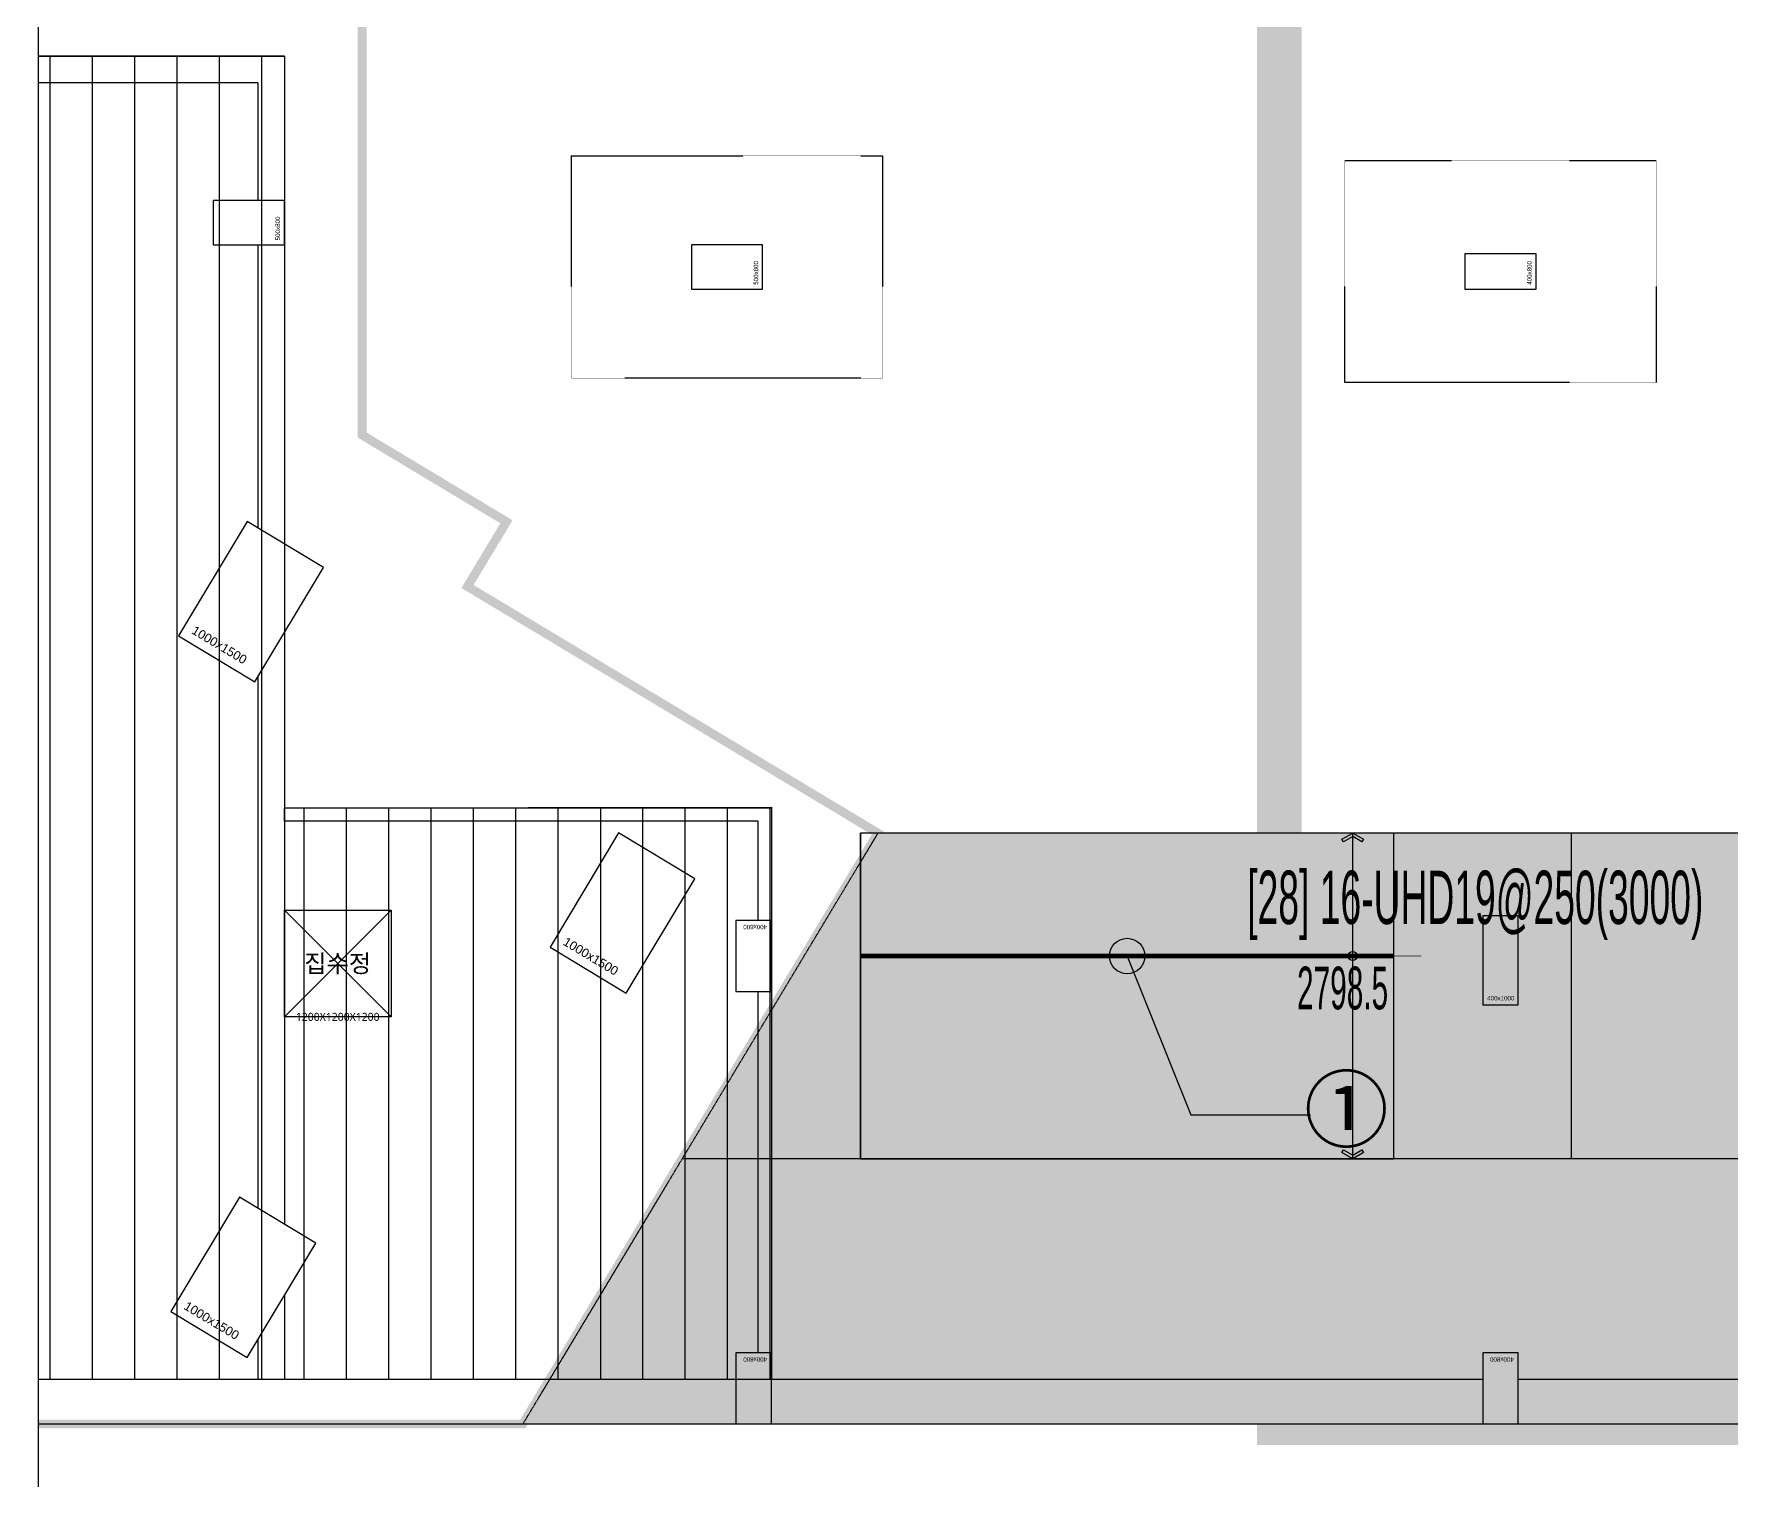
# Model space of a CAD drawing. Header units: millimetres. Extents: x 43843 to 1069877, y 60576 to 148433.
# Drawn here: x 680434 to 699525, y 76266 to 92533 of the extents above; entities that cross this region are included whole.
import ezdxf
from ezdxf.enums import TextEntityAlignment as Align

# ---------------------------------------------------------------- set-up
doc = ezdxf.new("R2010")
doc.units = ezdxf.units.MM
doc.linetypes.add('HID', pattern=[2.5, 1.5, -1])
doc.linetypes.add('HIDDEN', pattern=[0.375, 0.25, -0.125])
for name, color, linetype in [('-S_F', 7, 'Continuous'), ('-S_REBAR-TOP', 3, 'Continuous'), ('-S_TEXT', 255, 'Continuous'), ('8', 8, 'Continuous'), ('NX_BAR(D)', 7, 'Continuous'), ('NX_BARTXT', 7, 'Continuous'), ('NX_FORM', 7, 'Continuous'), ('S-FND-배근구간선', 21, 'HID'), ('S-FND_OUTLINE_공동주택 기초', 1, 'HID'), ('S-FND_OUTLINE_지하주차장 기초', 4, 'HID'), ('S-HAT', 252, 'Continuous'), ('S-HAT_SLAB LEVEL', 7, 'Continuous'), ('XR-지하주차장$0$A-CON', 2, 'Continuous'), ('XR-지하주차장$0$AA-COL', 2, 'Continuous'), ('XR-지하주차장$1$A-집수정', 4, 'Continuous'), ('기초', 7, 'Continuous')]:
    doc.layers.add(name, color=color, linetype=linetype)
for name, color, linetype, plot in [('DEFPOINT', 142, 'Continuous', False), ('NX_DEFAULT', 7, 'Continuous', False), ('S_NOPLOT_251', 251, 'Continuous', False)]:
    doc.layers.add(name, color=color, linetype=linetype, plot=plot)
doc.styles.add('BarSetTxt', font='Arial.ttf', dxfattribs={"width": 0.4, "height": 353.85})
doc.styles.add('XR-지하주차장$0$Standard', font='arial.ttf')
doc.styles.add('XR-지하주차장$0$맑은고딕', font='malgun.ttf')
doc.styles.add('맑은고딕', font='malgun.ttf')

# ---------------------------------------------------------------- blocks, each defined once
blk = doc.blocks.new('zw$D357')
at = {"layer": 'S-HAT'}
h = blk.add_hatch(dxfattribs=at)
h.set_pattern_fill('GRASS', color=256, scale=20)
h.set_pattern_definition([(90, (-331308.68, 2741039.9), (-359.21, 359.21), [95.25, -623.17]), (45, (-331308.7, 2741039.9), (-359.210245, 359.210245), [95.25, -412.75]), (135, (-331308.7, 2741039.9), (-359.210245, -359.210245), [95.25, -412.75])])
h.paths.add_polyline_path([(-65008, -55192), (-61014, -48545), (-9370, -48545), (-5377, -55192)])
at = {"layer": '-S_F', "linetype": 'HIDDEN', "lineweight": -3}
for points in [[(-64460, -40927), (-60960, -40927), (-60960, -43427), (-64460, -43427)], [(-55760, -40977), (-52260, -40977), (-52260, -43477), (-55760, -43477)]]:
    blk.add_lwpolyline(points, close=True, dxfattribs=at)
blk.add_lwpolyline([(-70457, 878), (0, 878), (0, -57059), (-70457, -57059)], close=True)
at = {"layer": 'S-FND-배근구간선', "color": 251}
blk.add_lwpolyline([(-61210, -52209), (-61210, -48545)], dxfattribs=at)
at = {"layer": 'S-FND_OUTLINE_공동주택 기초', "linetype": 'HIDDEN', "ltscale": 0.5, "const_width": 100}
blk.add_lwpolyline([(-70457, -18735), (-64666, -24527), (-60910, -24527), (-60910, -29427), (-62828, -29427), (-67240, -33839), (-66816, -34263), (-66816, -44067), (-65192, -45043), (-65630, -45771), (-61014, -48545), (-65008, -55192), (-70457, -55192)], dxfattribs=at)
at = {"layer": 'S-FND_OUTLINE_지하주차장 기초'}
blk.add_lwpolyline([(-9370, -48545), (-61014, -48545), (-65008, -55192), (-5377, -55192)], close=True, dxfattribs=at)
at = {"layer": 'S-HAT_SLAB LEVEL', "color": 8}
for p, q in [((-70324, -54692), (-70324, -39807)), ((-69847, -54692), (-69847, -39807)), ((-69371, -54692), (-69371, -39807)), ((-68895, -54692), (-68895, -39807)), ((-68419, -54692), (-68419, -39807)), ((-67942, -54692), (-67942, -39807)), ((-67466, -54692), (-67466, -48261)), ((-66990, -54692), (-66990, -48260)), ((-66514, -54692), (-66514, -48260)), ((-66037, -54692), (-66037, -48259)), ((-65561, -54692), (-65561, -48258)), ((-65085, -54692), (-65085, -48257)), ((-64609, -54692), (-64609, -48256)), ((-64132, -54692), (-64132, -48255)), ((-63656, -54692), (-63656, -48254)), ((-63180, -54692), (-63180, -48253)), ((-62704, -54692), (-62704, -48253)), ((-62227, -54692), (-62227, -48252))]:
    blk.add_line(p, q, dxfattribs=at)
at = {"layer": 'S-HAT_SLAB LEVEL', "lineweight": -2}
blk.add_lwpolyline([(-70457, -39807), (-67690, -39807), (-67690, -48262), (-62210, -48252), (-62210, -54692), (-70457, -54692)], dxfattribs=at)
at = {"layer": 'S_NOPLOT_251'}
for points in [[(-67690, -48262), (-62210, -48262), (-62210, -49527), (-62360, -49527), (-62360, -48412), (-67690, -48412)], [(-62360, -50327), (-62210, -50327), (-62210, -54392), (-62360, -54392)]]:
    blk.add_lwpolyline(points, close=True, dxfattribs=at)
at = {"layer": 'XR-지하주차장$0$A-CON'}
for p, q in [((-67690, -39807), (-70457, -39807)), ((-67690, -39807), (-67690, -45292)), ((-67990, -40107), (-70457, -40107)), ((-67990, -40107), (-67990, -41427)), ((-67990, -41927), (-67990, -45112)), ((-67690, -46287), (-67690, -52945)), ((-67990, -46786), (-67990, -52765)), ((-67690, -53743), (-67690, -54692)), ((-67990, -54242), (-67990, -54692)), ((-67990, -54692), (-70457, -54692)), ((-62610, -54692), (-67690, -54692)), ((-54210, -54692), (-62210, -54692)), ((-44610, -54692), (-53810, -54692)), ((-70457, -55192), (0, -55192))]:
    blk.add_line(p, q, dxfattribs=at)
at = {"layer": 'XR-지하주차장$0$AA-COL'}
for points in [[(-67690, -41927), (-67690, -41427), (-68490, -41427), (-68490, -41927)], [(-62310, -42427), (-62310, -41927), (-63110, -41927), (-63110, -42427)], [(-53610, -42427), (-53610, -42027), (-54410, -42027), (-54410, -42427)], [(-68023, -46842), (-67250, -45556), (-68108, -45041), (-68880, -46327)], [(-63845, -50344), (-63072, -49058), (-63930, -48543), (-64702, -49829)], [(-62210, -49527), (-62610, -49527), (-62610, -50327), (-62210, -50327)], [(-54210, -50477), (-53810, -50477), (-53810, -49477), (-54210, -49477)], [(-68110, -54443), (-67338, -53157), (-68195, -52642), (-68967, -53928)], [(-62210, -54392), (-62610, -54392), (-62610, -55192), (-62210, -55192)], [(-53810, -54392), (-54210, -54392), (-54210, -55192), (-53810, -55192)]]:
    blk.add_lwpolyline(points, close=True, dxfattribs=at)
at = {"layer": 'XR-지하주차장$1$A-집수정', "lineweight": -3, "ltscale": 0.5}
for p, q in [((-67690, -50612), (-66490, -49412)), ((-67690, -49412), (-66490, -50612))]:
    blk.add_line(p, q, dxfattribs=at)
blk.add_lwpolyline([(-67690, -49412), (-66490, -49412), (-66490, -50612), (-67690, -50612)], close=True, dxfattribs=at)
at = {"layer": '기초', "color": 6, "linetype": 'HID', "ltscale": 3, "const_width": 500}
blk.add_lwpolyline([(-56498, -55179), (-56498, -13109), (-51183, -13099), (-51183, -15035), (-51183, -15035), (-51183, -15047), (-37285, -15025), (-37298, -6685), (-14910, -6684), (-14910, -24464), (-14910, -24464), (-14910, -24477), (-13109, -24477), (-13109, -55179)], close=True, dxfattribs=at)
at = {"layer": 'Defpoints', "style": 'XR-지하주차장$0$Standard'}
for s, height, rotation, p in [('500x800', 50, 90, (-67740, -41877)), ('500x800', 50, 90, (-62360, -42377)), ('400x800', 50, 90, (-53660, -42377)), ('1000x1500', 100, 329, (-68743, -46293)), ('400x800', 50, 180, (-62260, -49577)), ('1000x1500', 100, 329, (-64565, -49795)), ('1000x1500', 100, 329, (-68830, -53893)), ('400x800', 50, 180, (-62260, -54442)), ('400x800', 50, 180, (-53860, -54442))]:
    blk.add_text(s, height=height, rotation=rotation, dxfattribs=at).set_placement(p)
at = {"layer": 'Defpoints', "style": 'XR-지하주차장$0$맑은고딕'}
blk.add_text('집수정', height=200, dxfattribs=at).set_placement((-67090, -50012), align=Align.MIDDLE_CENTER)
at = {"layer": 'Defpoints', "style": 'XR-지하주차장$0$Standard'}
blk.add_text('400x1000', height=50, dxfattribs=at).set_placement((-54160, -50427))
at = {"layer": 'Defpoints', "style": 'XR-지하주차장$0$맑은고딕'}
blk.add_text('1200X1200X1200', height=90, dxfattribs=at).set_placement((-67090, -50612), align=Align.MIDDLE)
blk = doc.blocks.new('zw$2BC0')
at = {"layer": '-S_REBAR-TOP', "lineweight": -3}
blk.add_lwpolyline([(-14350, -6451, 50, 50, 0), (-8350, -6451, 0, 0, 0)], format="xyseb", dxfattribs=at)
at = {"layer": '-S_TEXT', "color": 6, "lineweight": -3}
blk.add_lwpolyline([(-11350, -6451), (-10635, -8238), (-9289, -8238)], dxfattribs=at)
blk.add_circle((-11350, -6451), 199, dxfattribs=at)
at = {"layer": 'S-FND-배근구간선', "color": 251}
for p, q in [((-14155, -5068), (-14350, -5068)), ((-8350, -8732), (-8350, -5068)), ((-6350, -8732), (-6350, -5068))]:
    blk.add_line(p, q, dxfattribs=at)
at = {"layer": 'S-FND-배근구간선', "color": 31}
blk.add_line((39691, -8732), (-16356, -8732), dxfattribs=at)
at = {"layer": 'S-FND-배근구간선', "color": 251}
blk.add_lwpolyline([(-14350, -8732), (-14350, -5068)], dxfattribs=at)
at = {"layer": '-S_TEXT', "color": 6, "lineweight": -3, "style": '맑은고딕'}
blk.add_text('①', height=700, dxfattribs=at).set_placement((-9362, -8529))

msp = doc.modelspace()

# ---------------------------------------------------------------- linework, layer by layer
at = {"layer": 'DEFPOINT'}
msp.add_lwpolyline([(695731.383, 83543.624), (689731.383, 83543.624), (689731.383, 79879.372), (695731.383, 79879.372)], close=True, dxfattribs=at)
at = {"layer": 'NX_BAR(D)', "color": 4, "const_width": 10}
msp.add_lwpolyline([(693242.856, 82160.758), (696041.383, 82160.758)], dxfattribs=at)
at = {"layer": 'NX_FORM', "color": 1}
msp.add_line((695268.132, 79879.372), (695268.132, 83543.624), dxfattribs=at)
for points in [[(695268.132, 83543.624), (695389.376, 83473.624), (695372.376, 83444.179), (695268.132, 83503.624), (695163.889, 83444.179), (695146.889, 83473.624)], [(695268.132, 79879.372), (695146.889, 79949.372), (695163.889, 79978.816), (695268.132, 79919.372), (695372.376, 79978.816), (695389.376, 79949.372)]]:
    msp.add_lwpolyline(points, close=True, dxfattribs=at)
msp.add_circle((695268.132, 82160.758), 50, dxfattribs=at)

# ---------------------------------------------------------------- block references
msp.add_blockref('zw$2BC0', (704081.383, 88611.872))
at = {"layer": '8'}
msp.add_blockref('zw$D357', (750941.011, 132088.525), dxfattribs=at)

# ---------------------------------------------------------------- texts
at = {"layer": 'NX_BARTXT', "color": 4, "style": 'BarSetTxt', "width": 0.5}
msp.add_text('[28] 16-UHD19@250(3000)', height=600, dxfattribs=at).set_placement((694082.414, 82340.758), align=Align.BOTTOM_LEFT)
at = {"layer": 'NX_DEFAULT', "color": 8, "style": 'BarSetTxt', "width": 0.5}
msp.add_text('2798.5', height=480, dxfattribs=at).set_placement((694642.12, 81560.758))

doc.saveas('drawing.dxf')
